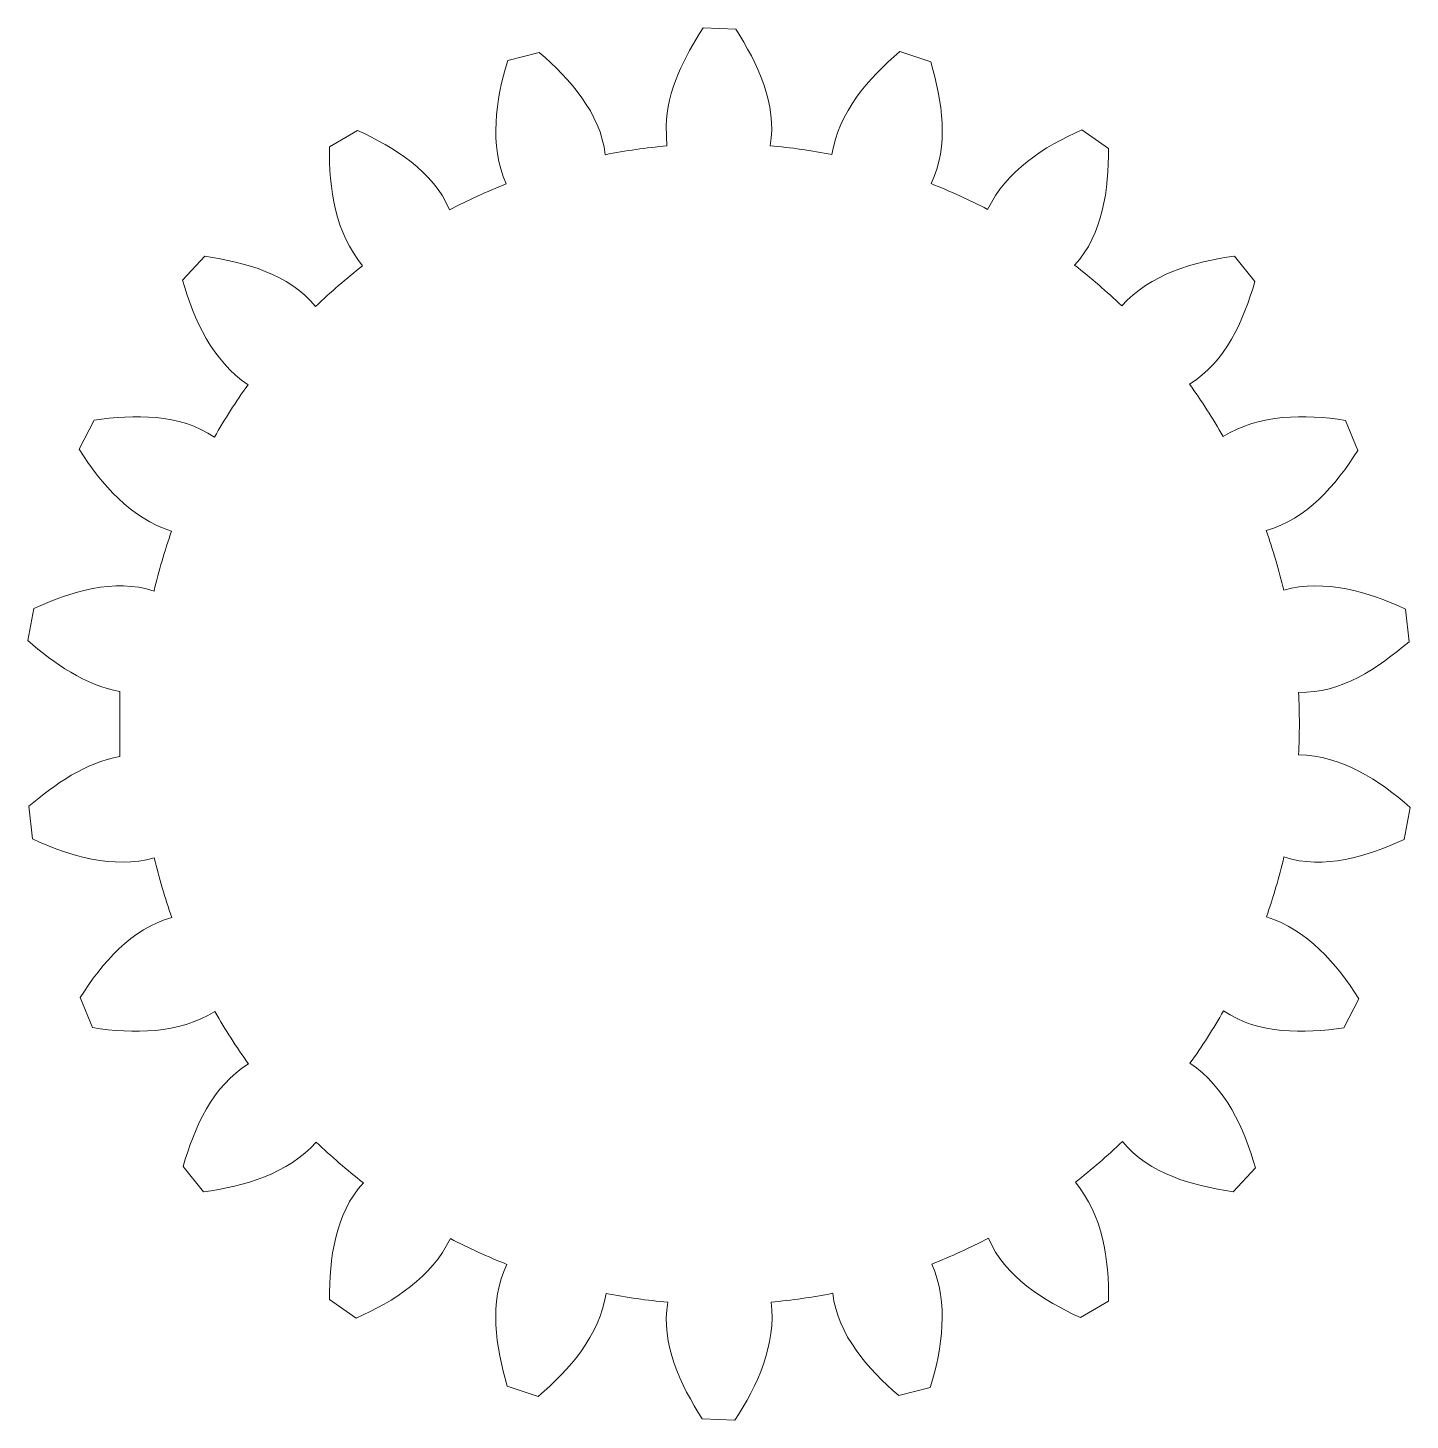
# Model space of a CAD drawing. Header units: millimetres. Extents: x -13.4 to 13.4, y -13.5 to 13.5.
import ezdxf

# ---------------------------------------------------------------- set-up
doc = ezdxf.new("R2010")
doc.units = ezdxf.units.MM
doc.header["$MEASUREMENT"] = 0
doc.layers.add('Layer 1', color=7, linetype='Continuous')

msp = doc.modelspace()

# ---------------------------------------------------------------- linework, layer by layer
at = {"layer": 'Layer 1', "color": 40, "lineweight": 18}
msp.add_open_spline([(-1.0271, 11.5973), (-1.0089, 12.2891), (-0.6736, 12.9353), (-0.3083, 13.5074), (-0.3083, 13.5074), (0.3249, 13.4828), (0.3249, 13.4828), (0.7493, 12.8166), (1.1335, 12.0295), (0.9939, 11.2196), (1.3951, 11.1841), (1.7951, 11.1269), (2.1902, 11.0486), (2.3241, 11.8678), (2.8962, 12.5251), (3.5097, 13.0472), (3.5097, 13.0472), (4.1102, 12.8451), (4.1102, 12.8451), (4.3298, 12.0864), (4.4767, 11.2229), (4.1146, 10.4852), (4.4895, 10.338), (4.8572, 10.1705), (5.2142, 9.984), (5.5735, 10.7324), (6.3076, 11.2019), (7.0433, 11.53), (7.0433, 11.53), (7.5626, 11.1669), (7.5626, 11.1669), (7.5595, 10.377), (7.4572, 9.5071), (6.9019, 8.9013), (7.2202, 8.6545), (7.5258, 8.3901), (7.8158, 8.1107), (8.3714, 8.7274), (9.208, 8.9711), (10.0063, 9.0786), (10.0063, 9.0786), (10.4023, 8.584), (10.4023, 8.584), (10.1769, 7.827), (9.8336, 7.0211), (9.1301, 6.5963), (9.366, 6.2698), (9.5847, 5.9301), (9.7842, 5.5802), (10.4911, 6.0155), (11.3625, 6.0136), (12.1588, 5.8918), (12.1588, 5.8918), (12.3993, 5.3056), (12.3993, 5.3056), (11.9697, 4.6428), (11.4133, 3.9663), (10.6187, 3.7569), (10.753, 3.3772), (10.8671, 2.9896), (10.96, 2.5977), (11.7609, 2.8161), (12.5964, 2.5688), (13.3261, 2.2277), (13.3261, 2.2277), (13.3918, 1.5974), (13.3918, 1.5974), (12.7929, 1.0825), (12.0684, 0.5902), (11.2469, 0.6131), (11.2689, 0.2109), (11.2692, -0.1931), (11.2479, -0.5953), (12.0779, -0.6113), (12.8099, -1.084), (13.4139, -1.6169), (13.4139, -1.6169), (13.2994, -2.2401), (13.2994, -2.2401), (12.5797, -2.5655), (11.7458, -2.8337), (10.9641, -2.5803), (10.8718, -2.9724), (10.7583, -3.3601), (10.6246, -3.7401), (11.4164, -3.9892), (11.9856, -4.649), (12.415, -5.3305), (12.415, -5.3305), (12.1296, -5.8962), (12.1296, -5.8962), (11.3473, -6.0056), (10.4717, -6.0281), (9.793, -5.5647), (9.594, -5.9149), (9.3758, -6.2549), (9.1405, -6.5818), (9.83, -7.044), (10.1903, -7.8374), (10.4103, -8.6123), (10.4103, -8.6123), (9.9771, -9.0746), (9.9771, -9.0746), (9.1957, -8.9592), (8.3492, -8.7341), (7.8286, -8.0983), (7.539, -8.3782), (7.2338, -8.643), (6.9159, -8.8903), (7.4473, -9.528), (7.5695, -10.3908), (7.5623, -11.1963), (7.5623, -11.1963), (7.0163, -11.5179), (7.0163, -11.5179), (6.2991, -11.1869), (5.5503, -10.7325), (5.2299, -9.9757), (4.8732, -10.1627), (4.5058, -10.3309), (4.1311, -10.4786), (4.4613, -11.2402), (4.3354, -12.1024), (4.1016, -12.8733), (4.1016, -12.8733), (3.4871, -13.028), (3.4871, -13.028), (2.8922, -12.5084), (2.3018, -11.8614), (2.2076, -11.045), (1.8126, -11.124), (1.4127, -11.1818), (1.0116, -11.2179), (1.1139, -12.0417), (0.7502, -12.8336), (0.3086, -13.5073), (0.3086, -13.5073), (-0.3246, -13.4827), (-0.3246, -13.4827), (-0.749, -12.8165), (-1.1332, -12.0294), (-0.9936, -11.2195), (-1.3948, -11.184), (-1.7948, -11.1268), (-2.1899, -11.0485), (-2.3238, -11.8677), (-2.8959, -12.525), (-3.5093, -13.0471), (-3.5093, -13.0471), (-4.1099, -12.845), (-4.1099, -12.845), (-4.3295, -12.0863), (-4.4764, -11.2228), (-4.1143, -10.4851), (-4.4892, -10.3379), (-4.8569, -10.1704), (-5.2139, -9.9839), (-5.5732, -10.7323), (-6.3073, -11.2018), (-7.043, -11.5299), (-7.043, -11.5299), (-7.5623, -11.1668), (-7.5623, -11.1668), (-7.5592, -10.3769), (-7.4569, -9.507), (-6.9016, -8.9012), (-7.2199, -8.6544), (-7.5255, -8.39), (-7.8155, -8.1106), (-8.3711, -8.7273), (-9.2077, -8.971), (-10.006, -9.0785), (-10.006, -9.0785), (-10.402, -8.5839), (-10.402, -8.5839), (-10.1765, -7.8269), (-9.8333, -7.021), (-9.1298, -6.5962), (-9.3657, -6.2697), (-9.5844, -5.93), (-9.7839, -5.5801), (-10.4908, -6.0154), (-11.3622, -6.0135), (-12.1584, -5.8917), (-12.1584, -5.8917), (-12.399, -5.3055), (-12.399, -5.3055), (-11.9694, -4.6427), (-11.413, -3.9662), (-10.6184, -3.7568), (-10.7527, -3.3771), (-10.8668, -2.9895), (-10.9597, -2.5976), (-11.7606, -2.816), (-12.5961, -2.5687), (-13.3258, -2.2276), (-13.3258, -2.2276), (-13.3915, -1.5973), (-13.3915, -1.5973), (-12.8825, -1.163), (-12.2977, -0.7479), (-11.6252, -0.6336), (-11.6252, -0.6336), (-11.6252, 0.6337), (-11.6252, 0.6337), (-12.3074, 0.7502), (-12.8993, 1.174), (-13.4136, 1.617), (-13.4136, 1.617), (-13.2991, 2.2402), (-13.2991, 2.2402), (-12.5794, 2.5655), (-11.7455, 2.8338), (-10.9638, 2.5804), (-10.8715, 2.9725), (-10.758, 3.3602), (-10.6243, 3.7402), (-11.4161, 3.9893), (-11.9853, 4.6491), (-12.4147, 5.3306), (-12.4147, 5.3306), (-12.1293, 5.8963), (-12.1293, 5.8963), (-11.347, 6.0057), (-10.4714, 6.0282), (-9.7927, 5.5648), (-9.5937, 5.915), (-9.3755, 6.2551), (-9.1402, 6.5819), (-9.8298, 7.0441), (-10.19, 7.8375), (-10.4101, 8.6124), (-10.4101, 8.6124), (-9.9768, 9.0747), (-9.9768, 9.0747), (-9.1954, 8.9593), (-8.3489, 8.7342), (-7.8283, 8.0983), (-7.5387, 8.3783), (-7.2335, 8.6431), (-6.9156, 8.8904), (-7.447, 9.5281), (-7.5692, 10.3909), (-7.562, 11.1964), (-7.562, 11.1964), (-7.016, 11.518), (-7.016, 11.518), (-6.2988, 11.1871), (-5.55, 10.7326), (-5.2296, 9.9758), (-4.8729, 10.1628), (-4.5055, 10.331), (-4.1308, 10.4787), (-4.461, 11.2403), (-4.3351, 12.1025), (-4.1013, 12.8734), (-4.1013, 12.8734), (-3.4868, 13.0281), (-3.4868, 13.0281), (-2.8919, 12.5085), (-2.3015, 11.8615), (-2.2072, 11.0451), (-1.8123, 11.1241), (-1.4124, 11.1819), (-1.0113, 11.218), (-1.0113, 11.218), (-1.0271, 11.5973), (-1.0271, 11.5973)], degree=3, knots=[0, 0, 0, 0, 1, 1, 1, 2, 2, 2, 3, 3, 3, 4, 4, 4, 5, 5, 5, 6, 6, 6, 7, 7, 7, 8, 8, 8, 9, 9, 9, 10, 10, 10, 11, 11, 11, 12, 12, 12, 13, 13, 13, 14, 14, 14, 15, 15, 15, 16, 16, 16, 17, 17, 17, 18, 18, 18, 19, 19, 19, 20, 20, 20, 21, 21, 21, 22, 22, 22, 23, 23, 23, 24, 24, 24, 25, 25, 25, 26, 26, 26, 27, 27, 27, 28, 28, 28, 29, 29, 29, 30, 30, 30, 31, 31, 31, 32, 32, 32, 33, 33, 33, 34, 34, 34, 35, 35, 35, 36, 36, 36, 37, 37, 37, 38, 38, 38, 39, 39, 39, 40, 40, 40, 41, 41, 41, 42, 42, 42, 43, 43, 43, 44, 44, 44, 45, 45, 45, 46, 46, 46, 47, 47, 47, 48, 48, 48, 49, 49, 49, 50, 50, 50, 51, 51, 51, 52, 52, 52, 53, 53, 53, 54, 54, 54, 55, 55, 55, 56, 56, 56, 57, 57, 57, 58, 58, 58, 59, 59, 59, 60, 60, 60, 61, 61, 61, 62, 62, 62, 63, 63, 63, 64, 64, 64, 65, 65, 65, 66, 66, 66, 67, 67, 67, 68, 68, 68, 69, 69, 69, 70, 70, 70, 71, 71, 71, 72, 72, 72, 73, 73, 73, 74, 74, 74, 75, 75, 75, 76, 76, 76, 77, 77, 77, 78, 78, 78, 79, 79, 79, 80, 80, 80, 81, 81, 81, 82, 82, 82, 83, 83, 83, 84, 84, 84, 85, 85, 85, 86, 86, 86, 87, 87, 87, 88, 88, 88, 89, 89, 89, 89], dxfattribs=at)

doc.saveas('drawing.dxf')
